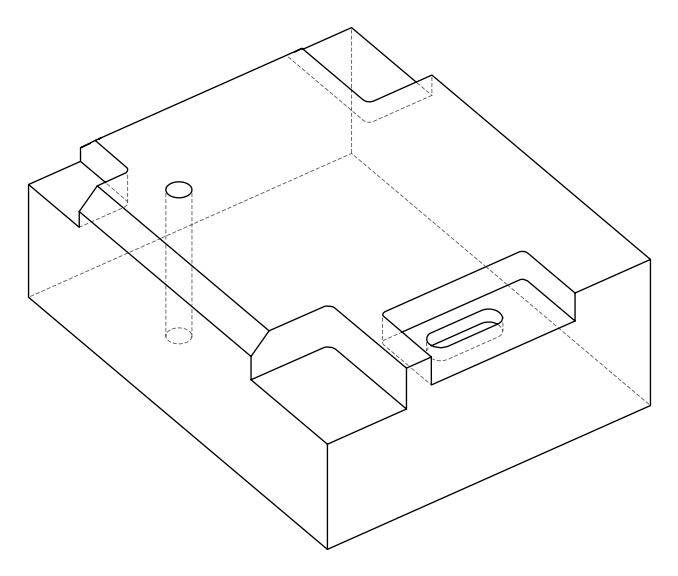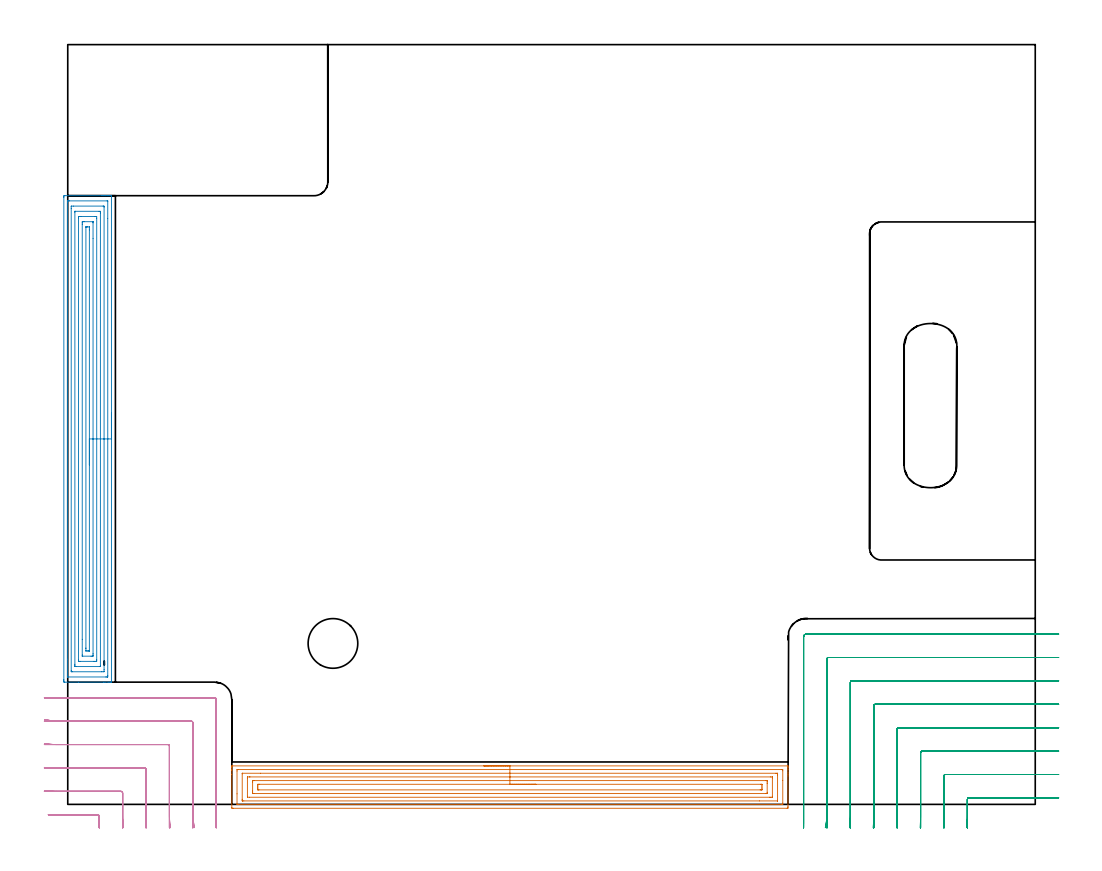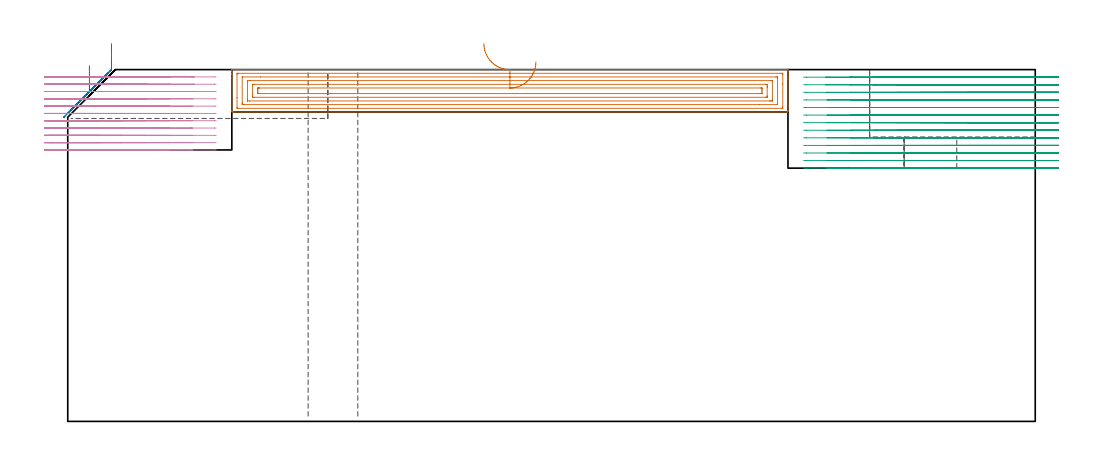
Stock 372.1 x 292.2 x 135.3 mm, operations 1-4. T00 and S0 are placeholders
(PLAN: 11 operations, 8 tool changes, 157.7 min)
(1 AREA_MILL | FG_CHAMFER_SURFACE | UGT0205_001 | 10.58 min | 30390 mm3)
(2 AREA_MILL_1 | FG_CHAMFER_SURFACE_1 | UGT0205_001 | 10.75 min | 33918 mm3)
(3 MILL_CORNER_NOTCH_RECTANGULAR | CORNER_NOTCH_RECTANGULAR | NXT0201_011 | Follow Part, ap 3, ae 75% | 25.44 min | 256322 mm3)
(4 MILL_CORNER_NOTCH_RECTANGULAR_1 | CORNER_NOTCH_RECTANGULAR_1 | NXT0201_011 | Follow Part, ap 3, ae 75% | 10.79 min | 89191 mm3)
(5 MILL_CORNER_NOTCH_RECTANGULAR_2 | CORNER_NOTCH_RECTANGULAR_2 | NXT0201_009 | Follow Part, ap 2, ae 75% | 24.27 min | 107721 mm3)
(6 MILL_RECTANGULAR_POCKET | POCKET_RECTANGULAR_STRAIGHT | NXT0201_011 | Follow Part, ap 3, ae 75% | 4.2 min | 45684 mm3)
(7 MILL_SLOT | SLOT_PARTIAL_RECTANGULAR | NXT0201_009 | Follow Part, ap 2, ae 75% | 70.24 min | 183032 mm3)
(8 SPOT_DRILL | STEP1HOLE | NXT0321_9005460120000 | 0.05 min | 203 mm3)
(9 DRILL_BLIND_HOLE_INTO_CENTER | STEP1HOLE | NXT0301_092 | 0.08 min | 1747 mm3)
(10 GUN_DRILL_THROUGH_HOLE | STEP1HOLE | UGT0307_009 | 0.67 min | 13348 mm3)
(11 DRILL_TO_ENLARGE_THROUGH_HOLE | STEP1HOLE | UGT0301_258 | 0.58 min | 23435 mm3)
(TOOL UGT0205_001 | Chamfer Mill 20 x 3 x 45 deg. | D20 FL50 Z2)
(TOOL NXT0201_011 | ENDMILL 12mm [2P460-1200-NA 1630] | D12 FL38 Z6)
(TOOL NXT0201_009 | ENDMILL 8mm [2P460-0800-NA 1630] | D8 FL26 Z6)
(TOOL NXT0321_9005460120000 | NC Spot Drill, 142deg, 12mm, Carbide, Uncoated | D12 PA142 FL30 Z2)
(TOOL NXT0301_092 | Carbide Drill 12.1mm [860.1-1210-061A1-MM 2214] | D12.1 PA140 FL77 Z2)
(TOOL UGT0307_009 | Gun Drill 12 mm | D12 PA130 FL24 Z1)
(TOOL UGT0301_258 | Twist Drill 19.1 mm | D19.1 PA118 FL140 Z2)
(OP 1 AREA_MILL)
G17 G21 G94 G90
T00 M6
G54
G17 G0 G90 X160.05 Y14.8 S1061 M3
G43 Z145.3 H0
G94 G1 X160.088 Z144.428 F250.
X160.202 Z143.563
X160.391 Z142.712
X160.653 Z141.88
X160.987 Z141.074
X161.39 Z140.3
X161.858 Z139.564
X162.39 Z138.872
X162.979 Z138.229
X163.622 Z137.64
X164.314 Z137.108
X165.05 Z136.64
X165.824 Z136.237
X166.63 Z135.903
X167.462 Z135.641
X168.313 Z135.452
X169.178 Z135.338
X170.05 Z135.3
X276.826
X276.99 Y14.797 Z135.288
X276.993 Y14.75 Z135.241
X277. Y14.349 Z134.849
Y14.022 Z134.522
Y13.33 Z133.825
Y12.093 Z132.59
Y11.548 Z132.043
Y10.93 Z131.425
Y-0.92 Z119.577
X276.998 Y-1.194 Z119.303
X276.99 Y-1.492 Z119.006
X276.692 Y-1.499 Z118.999
X63.72 Y-1.5 Z119.
X63.405 Y-1.497 Z119.002
X63.11 Y-1.492 Z119.006
X63.1 Y-1.192 Z119.305
Y11.548 Z132.043
Y12.983 Z133.48
Y13.33 Z133.825
Y14.022 Z134.522
Y14.349 Z134.849
X63.107 Y14.75 Z135.241
X63.11 Y14.797 Z135.288
X63.274 Y14.8 Z135.3
X170.05
Y13.386 Z133.886
X274.649 Y13.385 Z133.885
X274.761 Y13.384 Z133.884
X274.978 Y13.379 Z133.879
X274.99 Y13.33 Z133.83
X274.998 Y12.925 Z133.425
X275. Y9.24 Z129.74
X274.999 Y0.455 Z120.955
X274.993 Y-0.03 Z120.47
X274.99 Y-0.074 Z120.426
X274.818 Y-0.082 Z120.418
X274.705 Y-0.085 Z120.415
X274.649 Y-0.086 Z120.414
X65.451
X65.338 Y-0.084 Z120.416
X65.121 Y-0.079 Z120.421
X65.11 Y-0.03 Z120.47
X65.102 Y0.375 Z120.875
X65.1 Y4.06 Z124.56
X65.101 Y12.845 Z133.345
X65.107 Y13.33 Z133.83
X65.11 Y13.374 Z133.874
X65.282 Y13.382 Z133.882
X65.395 Y13.385 Z133.885
X65.451 Y13.386 Z133.886
X170.05
Y11.972 Z132.472
X272.381 Y11.971 Z132.471
X272.805 Y11.97 Z132.47
X272.946 Y11.968 Z132.468
X272.988 Y11.965 Z132.465
X272.995 Y11.871 Z132.371
X272.998 Y11.742 Z132.242
X273. Y11.548 Z132.048
Y11.355 Z131.855
X272.999 Y1.559 Z122.059
X272.99 Y1.365 Z121.865
X272.983 Y1.334 Z121.834
X272.964 Y1.332 Z121.832
X272.912 Y1.329 Z121.829
X265.998 Y1.328 Z121.828
X67.719 Y1.329 Z121.829
X67.295 Y1.33 Z121.83
X67.154 Y1.332 Z121.832
X67.111 Y1.335 Z121.835
X67.105 Y1.429 Z121.929
X67.102 Y1.558 Z122.058
X67.1 Y1.752 Z122.252
Y1.946 Z122.446
X67.101 Y11.741 Z132.241
X67.11 Y11.935 Z132.435
X67.117 Y11.966 Z132.466
X67.136 Y11.968 Z132.468
X67.188 Y11.971 Z132.471
X74.156 Y11.972 Z132.472
X170.05
Y10.557 Z131.057
X270.226
X270.934 Y10.554 Z131.054
X270.975 Y10.552 Z131.052
X270.99 Y10.55 Z131.05
X270.992 Y10.529 Z131.029
X270.997 Y10.423 Z130.923
X270.999 Y10.211 Z130.711
Y3.097 Z123.597
X270.996 Y2.879 Z123.379
X270.992 Y2.77 Z123.27
X270.99 Y2.749 Z123.249
X270.969 Y2.747 Z123.247
X270.915 Y2.745 Z123.245
X270.125 Y2.743 Z123.243
X270.024
X69.874
X69.166 Y2.746 Z123.246
X69.125 Y2.748 Z123.248
X69.11 Y2.75 Z123.25
X69.108 Y2.771 Z123.271
X69.103 Y2.877 Z123.377
X69.101 Y3.089 Z123.589
Y10.203 Z130.703
X69.104 Y10.421 Z130.921
X69.108 Y10.53 Z131.03
X69.11 Y10.551 Z131.051
X69.131 Y10.553 Z131.053
X69.185 Y10.555 Z131.055
X69.975 Y10.557 Z131.057
X70.076
X170.05
Y9.143 Z129.643
X268.338 Y9.142 Z129.642
X268.968 Y9.139 Z129.639
X268.981 Y9.137 Z129.637
X268.993 Y9.115 Z129.615
X268.997 Y8.877 Z129.377
X269. Y8.217 Z128.717
Y7.986 Z128.486
Y4.654 Z125.154
X268.999 Y4.423 Z124.923
X268.995 Y4.259 Z124.759
X268.99 Y4.177 Z124.677
X268.987 Y4.164 Z124.664
X268.949 Y4.161 Z124.661
X268.873 Y4.159 Z124.659
X268.605 Y4.157 Z124.657
X268.338
X71.762 Y4.158 Z124.658
X71.132 Y4.161 Z124.661
X71.119 Y4.163 Z124.663
X71.107 Y4.186 Z124.686
X71.103 Y4.423 Z124.923
X71.1 Y5.083 Z125.583
Y5.314 Z125.814
Y8.646 Z129.146
X71.101 Y8.877 Z129.377
X71.105 Y9.041 Z129.541
X71.11 Y9.123 Z129.623
X71.113 Y9.136 Z129.636
X71.151 Y9.139 Z129.639
X71.227 Y9.141 Z129.641
X71.495 Y9.143 Z129.643
X71.762
X170.05
Y7.729 Z128.229
X266.551 Y7.728 Z128.228
X266.81 Y7.727 Z128.227
X266.929 Y7.724 Z128.224
X266.982 Y7.722 Z128.222
X266.99 Y7.695 Z128.195
X266.997 Y7.541 Z128.041
X266.999 Y7.095 Z127.595
X267. Y6.648 Z127.148
X266.999 Y6.205 Z126.705
X266.996 Y5.76 Z126.26
X266.99 Y5.609 Z126.109
X266.98 Y5.578 Z126.078
X266.947 Y5.576 Z126.076
X266.869 Y5.574 Z126.074
X266.551 Y5.572 Z126.072
X266.293 Y5.571 Z126.071
X73.549 Y5.572 Z126.072
X73.29 Y5.573 Z126.073
X73.171 Y5.576 Z126.076
X73.118 Y5.578 Z126.078
X73.11 Y5.605 Z126.105
X73.103 Y5.759 Z126.259
X73.101 Y6.205 Z126.705
X73.1 Y6.652 Z127.152
X73.101 Y7.095 Z127.595
X73.103 Y7.54 Z128.04
X73.11 Y7.691 Z128.191
X73.12 Y7.722 Z128.222
X73.153 Y7.724 Z128.224
X73.231 Y7.726 Z128.226
X73.549 Y7.728 Z128.228
X73.807 Y7.729 Z128.229
X170.05
X170.922 Z128.267
X171.786 Z128.381
X172.638 Z128.57
X173.47 Z128.832
X174.276 Z129.166
X175.05 Z129.569
X175.786 Z130.037
X176.478 Z130.568
X177.121 Z131.158
X177.71 Z131.801
X178.241 Z132.493
X178.71 Z133.229
X179.113 Z134.003
X179.447 Z134.809
X179.709 Z135.641
X179.898 Z136.492
X180.012 Z137.357
X180.05 Z138.229
G0 Z145.3
M5
M2
(OP 2 AREA_MILL_1)
G17 G21 G94 G90
T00 M6
G54
G17 G0 G90 X16.8 Y150.55 S1061 M3
G43 Z145.3 H0
G94 G1 Y150.512 Z144.428 F250.
Y150.398 Z143.563
Y150.209 Z142.712
Y149.947 Z141.88
Y149.613 Z141.074
Y149.21 Z140.3
Y148.742 Z139.564
Y148.21 Z138.872
Y147.621 Z138.229
Y146.978 Z137.64
Y146.286 Z137.108
Y145.55 Z136.64
Y144.776 Z136.237
Y143.97 Z135.903
Y143.138 Z135.641
Y142.287 Z135.452
Y141.422 Z135.338
Y140.55 Z135.3
Y47.174
X16.798 Y47.01 Z135.289
X16.652 Y47.002 Z135.145
X16.501 Y47. Z135.
X16.223 Z134.722
X15.54 Z134.034
X14.322 Z132.818
X13.786 Z132.281
X4.144 Z122.641
X-1.116 Z117.381
X-1.493 Y47.01 Z117.005
X-1.497 Y47.233 Z117.002
X-1.5 Y47.621 Z117.
Y48.012
X-1.499 Y233.479 Z117.001
X-1.497 Y233.867 Z117.002
X-1.492 Y234.09 Z117.005
X-1.116 Y234.1 Z117.381
X13.177 Z131.673
X13.786 Z132.281
X14.322 Z132.818
X14.663 Z133.159
X15.198 Z133.694
X15.54 Z134.034
X16.223 Z134.722
X16.501 Z135.001
X16.652 Y234.098 Z135.145
X16.798 Y234.09 Z135.289
X16.8 Y233.926 Z135.3
Y140.55
X15.386 Z133.886
X15.385 Y49.565 Z133.885
X15.384 Y49.408 Z133.884
X15.379 Y49.042 Z133.879
X15.37 Y49.01 Z133.87
X15.303 Y49.006 Z133.803
X15.197 Y49.002 Z133.697
X15.063 Y49. Z133.563
X14.663 Z133.163
X0.16 Z118.66
X-0.019 Y49.003 Z118.481
X-0.052 Y49.006 Z118.448
X-0.079 Y49.012 Z118.421
X-0.081 Y49.053 Z118.419
X-0.085 Y49.25 Z118.415
X-0.086 Y55.79 Z118.414
X-0.085 Y231.535 Z118.415
X-0.084 Y231.692 Z118.416
X-0.079 Y232.058 Z118.421
X-0.069 Y232.09 Z118.431
X-0.003 Y232.094 Z118.497
X0.104 Y232.098 Z118.604
X0.237 Y232.1 Z118.737
X0.637 Z119.137
X15.14 Z133.64
X15.319 Y232.097 Z133.819
X15.352 Y232.094 Z133.852
X15.379 Y232.088 Z133.879
X15.381 Y232.047 Z133.881
X15.385 Y231.85 Z133.885
X15.386 Y225.305 Z133.886
Y140.55
X13.972 Z132.472
X13.971 Y51.9 Z132.471
X13.967 Y51.195 Z132.467
X13.964 Y51.013 Z132.464
X13.786 Y51.009 Z132.286
X13.101 Y51. Z131.601
X1.704 Y51.001 Z120.204
X1.514 Y51.007 Z120.014
X1.335 Y51.016 Z119.835
X1.331 Y51.195 Z119.831
X1.329 Y51.383 Z119.829
Y229.2
X1.333 Y229.905 Z119.833
X1.336 Y230.087 Z119.836
X1.514 Y230.091 Z120.014
X2.199 Y230.1 Z120.699
X13.596 Y230.099 Z132.096
X13.786 Y230.093 Z132.286
X13.965 Y230.084 Z132.465
X13.969 Y229.905 Z132.469
X13.971 Y229.717 Z132.471
X13.972 Y140.55 Z132.472
X12.557 Z131.057
Y53.342
X12.555 Y53.163 Z131.055
X12.552 Y53.022 Z131.052
X12.55 Y53.009 Z131.05
X12.542 Y53.006 Z131.042
X12.516 Y53.002 Z131.016
X12.463 Y53.001 Z130.963
X3.249 Y53. Z121.749
X2.84 Y53.01 Z121.34
X2.749 Y53.015 Z121.249
X2.746 Y53.078 Z121.246
X2.745 Y53.143 Z121.245
X2.743 Y53.516 Z121.243
Y53.876
Y227.758
X2.745 Y227.937 Z121.245
X2.749 Y228.078 Z121.249
X2.75 Y228.091 Z121.25
X2.758 Y228.094 Z121.258
X2.784 Y228.098 Z121.284
X2.837 Y228.099 Z121.337
X12.051 Y228.1 Z130.551
X12.46 Y228.09 Z130.96
X12.551 Y228.085 Z131.051
X12.554 Y228.022 Z131.054
X12.555 Y227.957 Z131.055
X12.557 Y227.584 Z131.057
Y227.224
Y140.55
X11.143 Z129.643
Y55.676
X11.139 Y55.223 Z129.639
X11.136 Y55.013 Z129.636
X10.925 Y55.005 Z129.425
X10.28 Y55.001 Z128.78
X10.053 Y55. Z128.553
X4.792 Y55.001 Z123.292
X4.282 Y55.01 Z122.782
X4.164 Y55.016 Z122.664
X4.157 Y55.663 Z122.657
Y225.424
X4.161 Y225.877 Z122.661
X4.164 Y226.087 Z122.664
X4.375 Y226.095 Z122.875
X5.02 Y226.099 Z123.52
X5.247 Y226.1 Z123.747
X10.508 Y226.099 Z129.008
X11.018 Y226.09 Z129.518
X11.136 Y226.084 Z129.636
X11.143 Y225.437 Z129.643
Y140.55
X9.729 Z128.229
Y58.012
X9.727 Y57.45 Z128.227
X9.725 Y57.122 Z128.225
X9.722 Y57.017 Z128.222
X9.624 Y57.01 Z128.124
X9.403 Y57.005 Z127.903
X8.967 Y57.001 Z127.467
X5.75 Z124.25
X5.632 Y57.003 Z124.132
X5.596 Y57.006 Z124.096
X5.581 Y57.009 Z124.081
X5.578 Y57.025 Z124.078
X5.575 Y57.118 Z124.075
X5.572 Y57.45 Z124.072
X5.571 Y63.481 Z124.071
Y223.088
X5.573 Y223.65 Z124.073
X5.575 Y223.978 Z124.075
X5.578 Y224.083 Z124.078
X5.676 Y224.09 Z124.176
X5.897 Y224.095 Z124.397
X6.333 Y224.099 Z124.833
X9.55 Z128.05
X9.668 Y224.097 Z128.168
X9.705 Y224.094 Z128.205
X9.72 Y224.091 Z128.22
X9.722 Y224.075 Z128.222
X9.725 Y223.982 Z128.225
X9.728 Y223.65 Z128.228
X9.729 Y217.619 Z128.229
Y140.55
X8.315 Z126.815
X8.314 Y59.237 Z126.814
X8.312 Y59.068 Z126.812
X8.31 Y59.027 Z126.81
X8.309 Y59.014 Z126.809
X8.269 Y59.01 Z126.769
X8.115 Y59.004 Z126.615
X7.882 Y59. Z126.382
X7.65 Z126.15
X7.003 Y59.003 Z125.503
X6.996 Y59.009 Z125.496
X6.992 Y59.014 Z125.492
X6.989 Y59.237 Z125.489
X6.986 Y59.914 Z125.486
X6.985 Y60.131 Z125.485
X6.986 Y221.863 Z125.486
X6.988 Y222.032 Z125.488
X6.99 Y222.073 Z125.49
X6.991 Y222.086 Z125.491
X7.031 Y222.09 Z125.531
X7.185 Y222.096 Z125.685
X7.418 Y222.1 Z125.918
X7.65 Z126.15
X8.297 Y222.097 Z126.797
X8.304 Y222.091 Z126.804
X8.308 Y222.086 Z126.808
X8.311 Y221.863 Z126.811
X8.314 Y221.186 Z126.814
X8.315 Y220.97 Z126.815
Y140.55
Y139.678 Z126.853
Y138.814 Z126.967
Y137.962 Z127.155
Y137.13 Z127.418
Y136.324 Z127.752
Y135.55 Z128.154
Y134.814 Z128.623
Y134.122 Z129.154
Y133.479 Z129.744
Y132.89 Z130.387
Y132.359 Z131.079
Y131.89 Z131.815
Y131.487 Z132.589
Y131.153 Z133.395
Y130.891 Z134.227
Y130.702 Z135.078
Y130.588 Z135.943
Y130.55 Z136.815
G0 Z145.3
M5
M2
(OP 3 MILL_CORNER_NOTCH_RECTANGULAR)
G17 G21 G94 G90
T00 M6
G54
G17 G0 G90 X381.1 Y2.5 S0 M3
G43 Z145.3 H1
Z132.385
G94 G1 X378.1 F250.
X346.595 F500.
G3 X346. Y1.905 R0.6
G1 Y-4.472
G2 X345.981 Y-6. R63.
G1 X345.909 Y-8.999 F250.
G0 Z145.3
X381.1 Y11.5
Z132.385
G1 X378.1
X337.595 F500.
G3 X337. Y10.905 R0.6
G1 Y-4.472
G2 X336.978 Y-6. R54.
G1 X336.894 Y-8.999 F250.
G0 Z145.3
X381.1 Y20.5
Z132.385
G1 X378.1
X328.596 F500.
G3 X328. Y19.904 R0.6
G1 Y-4.472
G2 X327.974 Y-6. R45.
G1 X327.872 Y-8.998 F250.
G0 Z145.3
X381.1 Y29.5
Z132.385
G1 X378.1
X319.596 F500.
G3 X319. Y28.904 R0.6
G1 Y-4.472
G2 X318.968 Y-6. R36.
G1 X318.84 Y-8.997 F250.
G0 Z145.3
X381.1 Y38.5
Z132.385
G1 X378.1
X310.596 F500.
G3 X310. Y37.904 R0.6
G1 Y-4.472
G2 X309.957 Y-6. R27.
G1 X309.787 Y-8.995 F250.
G0 Z145.3
X381.1 Y47.5
Z132.385
G1 X378.1
X301.596 F500.
G3 X301. Y46.904 R0.6
G1 Y-4.472
G2 X300.935 Y-6. R18.
G1 X300.68 Y-8.989 F250.
G0 Z145.3
X381.1 Y56.5
Z132.385
G1 X378.1
X292.597 F500.
G3 X292. Y55.903 R0.6
G1 Y-4.472
G2 X291.869 Y-6. R9.
G1 X291.36 Y-8.956 F250.
G0 Z145.3
X381.1 Y65.5
Z132.385
G1 X378.1
X284.1 F500.
G3 X283. Y64.4 R1.1
G1 Y-4.472
Y-7.472 F250.
G0 Z145.3
X381.1 Y2.5
Z129.469
G1 X378.1
X346.595 F500.
G3 X346. Y1.905 R0.6
G1 Y-4.472
G2 X345.981 Y-6. R63.
G1 X345.909 Y-8.999 F250.
G0 Z145.3
X381.1 Y11.5
Z129.469
G1 X378.1
X337.595 F500.
G3 X337. Y10.905 R0.6
G1 Y-4.472
G2 X336.978 Y-6. R54.
G1 X336.894 Y-8.999 F250.
G0 Z145.3
X381.1 Y20.5
Z129.469
G1 X378.1
X328.596 F500.
G3 X328. Y19.904 R0.6
G1 Y-4.472
G2 X327.974 Y-6. R45.
G1 X327.872 Y-8.998 F250.
G0 Z145.3
X381.1 Y29.5
Z129.469
G1 X378.1
X319.596 F500.
G3 X319. Y28.904 R0.6
G1 Y-4.472
G2 X318.968 Y-6. R36.
G1 X318.84 Y-8.997 F250.
G0 Z145.3
X381.1 Y38.5
Z129.469
G1 X378.1
X310.596 F500.
G3 X310. Y37.904 R0.6
G1 Y-4.472
G2 X309.957 Y-6. R27.
G1 X309.787 Y-8.995 F250.
G0 Z145.3
X381.1 Y47.5
Z129.469
G1 X378.1
X301.596 F500.
G3 X301. Y46.904 R0.6
G1 Y-4.472
G2 X300.935 Y-6. R18.
G1 X300.68 Y-8.989 F250.
G0 Z145.3
X381.1 Y56.5
Z129.469
G1 X378.1
X292.596 F500.
G3 X292. Y55.904 R0.6
G1 Y-4.472
G2 X291.869 Y-6. R9.
G1 X291.36 Y-8.956 F250.
G0 Z145.3
X381.1 Y65.5
Z129.469
G1 X378.1
X284.1 F500.
G3 X283. Y64.4 R1.1
G1 Y-4.472
Y-7.472 F250.
G0 Z145.3
X381.1 Y2.5
Z126.554
G1 X378.1
X346.595 F500.
G3 X346. Y1.905 R0.6
G1 Y-5.245
G2 X345.995 Y-6. R63.
G1 X345.96 Y-9. F250.
G0 Z145.3
X381.1 Y11.5
Z126.554
G1 X378.1
X337.595 F500.
G3 X337. Y10.905 R0.6
G1 Y-5.245
G2 X336.995 Y-6. R54.
G1 X336.953 Y-9. F250.
G0 Z145.3
X381.1 Y20.5
Z126.554
G1 X378.1
X328.596 F500.
G3 X328. Y19.904 R0.6
G1 Y-5.245
G2 X327.994 Y-6. R45.
G1 X327.943 Y-9. F250.
G0 Z145.3
X381.1 Y29.5
Z126.554
G1 X378.1
X319.596 F500.
G3 X319. Y28.904 R0.6
G1 Y-5.245
G2 X318.992 Y-6. R36.
G1 X318.929 Y-8.999 F250.
G0 Z145.3
X381.1 Y38.5
Z126.554
G1 X378.1
X310.596 F500.
G3 X310. Y37.904 R0.6
G1 Y-5.245
G2 X309.989 Y-6. R27.
G1 X309.906 Y-8.999 F250.
G0 Z145.3
X381.1 Y47.5
Z126.554
G1 X378.1
X301.596 F500.
G3 X301. Y46.904 R0.6
G1 Y-5.245
G2 X300.984 Y-6. R18.
G1 X300.858 Y-8.997 F250.
G0 Z145.3
X381.1 Y56.5
Z126.554
G1 X378.1
X292.597 F500.
G3 X292. Y55.903 R0.6
G1 Y-5.245
G2 X291.968 Y-6. R9.
G1 X291.717 Y-8.989 F250.
G0 Z145.3
X381.1 Y65.5
Z126.554
G1 X378.1
X284.1 F500.
G3 X283. Y64.4 R1.1
G1 Y-5.245
Y-8.245 F250.
G0 Z145.3
X381.1 Y2.5
Z123.638
G1 X378.1
X346.595 F500.
G3 X346. Y1.905 R0.6
G1 Y-6.
Y-9. F250.
G0 Z145.3
X381.1 Y11.5
Z123.638
G1 X378.1
X337.595 F500.
G3 X337. Y10.905 R0.6
G1 Y-6.
Y-9. F250.
G0 Z145.3
X381.1 Y20.5
Z123.638
G1 X378.1
X328.596 F500.
G3 X328. Y19.904 R0.6
G1 Y-6.
Y-9. F250.
G0 Z145.3
X381.1 Y29.5
Z123.638
G1 X378.1
X319.596 F500.
G3 X319. Y28.904 R0.6
G1 Y-6.
Y-9. F250.
G0 Z145.3
X381.1 Y38.5
Z123.638
G1 X378.1
X310.596 F500.
G3 X310. Y37.904 R0.6
G1 Y-6.
Y-9. F250.
G0 Z145.3
X381.1 Y47.5
Z123.638
G1 X378.1
X301.596 F500.
G3 X301. Y46.904 R0.6
G1 Y-6.
Y-9. F250.
G0 Z145.3
X381.1 Y56.5
Z123.638
G1 X378.1
X292.596 F500.
G3 X292. Y55.904 R0.6
G1 Y-6.
Y-9. F250.
G0 Z145.3
X381.1 Y65.5
Z123.638
G1 X378.1
X284.1 F500.
G3 X283. Y64.4 R1.1
G1 Y-6.
Y-9. F250.
G0 Z145.3
X381.1 Y2.5
Z120.723
G1 X378.1
X346.595 F500.
G3 X346. Y1.905 R0.6
G1 Y-6.
Y-9. F250.
G0 Z145.3
X381.1 Y11.5
Z120.723
G1 X378.1
X337.595 F500.
G3 X337. Y10.905 R0.6
G1 Y-6.
Y-9. F250.
G0 Z145.3
X381.1 Y20.5
Z120.723
G1 X378.1
X328.596 F500.
G3 X328. Y19.904 R0.6
G1 Y-6.
Y-9. F250.
G0 Z145.3
X381.1 Y29.5
Z120.723
G1 X378.1
X319.596 F500.
G3 X319. Y28.904 R0.6
G1 Y-6.
Y-9. F250.
G0 Z145.3
X381.1 Y38.5
Z120.723
G1 X378.1
X310.596 F500.
G3 X310. Y37.904 R0.6
G1 Y-6.
Y-9. F250.
G0 Z145.3
X381.1 Y47.5
Z120.723
G1 X378.1
X301.596 F500.
G3 X301. Y46.904 R0.6
G1 Y-6.
Y-9. F250.
G0 Z145.3
X381.1 Y56.5
Z120.723
G1 X378.1
X292.596 F500.
G3 X292. Y55.904 R0.6
G1 Y-6.
Y-9. F250.
G0 Z145.3
X381.1 Y65.5
Z120.723
G1 X378.1
X284.1 F500.
G3 X283. Y64.4 R1.1
G1 Y-6.
Y-9. F250.
G0 Z145.3
X381.1 Y2.5
Z117.808
G1 X378.1
X346.595 F500.
G3 X346. Y1.905 R0.6
G1 Y-6.
Y-9. F250.
G0 Z145.3
X381.1 Y11.5
Z117.808
G1 X378.1
X337.595 F500.
G3 X337. Y10.905 R0.6
G1 Y-6.
Y-9. F250.
G0 Z145.3
X381.1 Y20.5
Z117.808
G1 X378.1
X328.596 F500.
G3 X328. Y19.904 R0.6
G1 Y-6.
Y-9. F250.
G0 Z145.3
X381.1 Y29.5
Z117.808
G1 X378.1
X319.596 F500.
G3 X319. Y28.904 R0.6
G1 Y-6.
Y-9. F250.
G0 Z145.3
X381.1 Y38.5
Z117.808
G1 X378.1
X310.596 F500.
G3 X310. Y37.904 R0.6
G1 Y-6.
Y-9. F250.
G0 Z145.3
X381.1 Y47.5
Z117.808
G1 X378.1
X301.596 F500.
G3 X301. Y46.904 R0.6
G1 Y-6.
Y-9. F250.
G0 Z145.3
X381.1 Y56.5
Z117.808
G1 X378.1
X292.596 F500.
G3 X292. Y55.904 R0.6
G1 Y-6.
Y-9. F250.
G0 Z145.3
X381.1 Y65.5
Z117.808
G1 X378.1
X284.1 F500.
G3 X283. Y64.4 R1.1
G1 Y-6.
Y-9. F250.
G0 Z145.3
X381.1 Y2.5
Z114.892
G1 X378.1
X346.595 F500.
G3 X346. Y1.905 R0.6
G1 Y-6.
Y-9. F250.
G0 Z145.3
X381.1 Y11.5
Z114.892
G1 X378.1
X337.595 F500.
G3 X337. Y10.905 R0.6
G1 Y-6.
Y-9. F250.
G0 Z145.3
X381.1 Y20.5
Z114.892
G1 X378.1
X328.596 F500.
G3 X328. Y19.904 R0.6
G1 Y-6.
Y-9. F250.
G0 Z145.3
X381.1 Y29.5
Z114.892
G1 X378.1
X319.596 F500.
G3 X319. Y28.904 R0.6
G1 Y-6.
Y-9. F250.
G0 Z145.3
X381.1 Y38.5
Z114.892
G1 X378.1
X310.596 F500.
G3 X310. Y37.904 R0.6
G1 Y-6.
Y-9. F250.
G0 Z145.3
X381.1 Y47.5
Z114.892
G1 X378.1
X301.596 F500.
G3 X301. Y46.904 R0.6
G1 Y-6.
Y-9. F250.
G0 Z145.3
X381.1 Y56.5
Z114.892
G1 X378.1
X292.597 F500.
G3 X292. Y55.903 R0.6
G1 Y-6.
Y-9. F250.
G0 Z145.3
X381.1 Y65.5
Z114.892
G1 X378.1
X284.1 F500.
G3 X283. Y64.4 R1.1
G1 Y-6.
Y-9. F250.
G0 Z145.3
X381.1 Y2.5
Z111.977
G1 X378.1
X346.595 F500.
G3 X346. Y1.905 R0.6
G1 Y-6.
Y-9. F250.
G0 Z145.3
X381.1 Y11.5
Z111.977
G1 X378.1
X337.595 F500.
G3 X337. Y10.905 R0.6
G1 Y-6.
Y-9. F250.
G0 Z145.3
X381.1 Y20.5
Z111.977
G1 X378.1
X328.596 F500.
G3 X328. Y19.904 R0.6
G1 Y-6.
Y-9. F250.
G0 Z145.3
X381.1 Y29.5
Z111.977
G1 X378.1
X319.596 F500.
G3 X319. Y28.904 R0.6
G1 Y-6.
Y-9. F250.
G0 Z145.3
X381.1 Y38.5
Z111.977
G1 X378.1
X310.596 F500.
G3 X310. Y37.904 R0.6
G1 Y-6.
Y-9. F250.
G0 Z145.3
X381.1 Y47.5
Z111.977
G1 X378.1
X301.596 F500.
G3 X301. Y46.904 R0.6
G1 Y-6.
Y-9. F250.
G0 Z145.3
X381.1 Y56.5
Z111.977
G1 X378.1
X292.597 F500.
G3 X292. Y55.903 R0.6
G1 Y-6.
Y-9. F250.
G0 Z145.3
X381.1 Y65.5
Z111.977
G1 X378.1
X284.1 F500.
G3 X283. Y64.4 R1.1
G1 Y-6.
Y-9. F250.
G0 Z145.3
X381.1 Y2.5
Z109.062
G1 X378.1
X346.595 F500.
G3 X346. Y1.905 R0.6
G1 Y-6.
Y-9. F250.
G0 Z145.3
X381.1 Y11.5
Z109.062
G1 X378.1
X337.595 F500.
G3 X337. Y10.905 R0.6
G1 Y-6.
Y-9. F250.
G0 Z145.3
X381.1 Y20.5
Z109.062
G1 X378.1
X328.596 F500.
G3 X328. Y19.904 R0.6
G1 Y-6.
Y-9. F250.
G0 Z145.3
X381.1 Y29.5
Z109.062
G1 X378.1
X319.596 F500.
G3 X319. Y28.904 R0.6
G1 Y-6.
Y-9. F250.
G0 Z145.3
X381.1 Y38.5
Z109.062
G1 X378.1
X310.596 F500.
G3 X310. Y37.904 R0.6
G1 Y-6.
Y-9. F250.
G0 Z145.3
X381.1 Y47.5
Z109.062
G1 X378.1
X301.596 F500.
G3 X301. Y46.904 R0.6
G1 Y-6.
Y-9. F250.
G0 Z145.3
X381.1 Y56.5
Z109.062
G1 X378.1
X292.597 F500.
G3 X292. Y55.903 R0.6
G1 Y-6.
Y-9. F250.
G0 Z145.3
X381.1 Y65.5
Z109.062
G1 X378.1
X284.1 F500.
G3 X283. Y64.4 R1.1
G1 Y-6.
Y-9. F250.
G0 Z145.3
X381.1 Y2.5
Z106.146
G1 X378.1
X346.595 F500.
G3 X346. Y1.905 R0.6
G1 Y-6.
Y-9. F250.
G0 Z145.3
X381.1 Y11.5
Z106.146
G1 X378.1
X337.595 F500.
G3 X337. Y10.905 R0.6
G1 Y-6.
Y-9. F250.
G0 Z145.3
X381.1 Y20.5
Z106.146
G1 X378.1
X328.596 F500.
G3 X328. Y19.904 R0.6
G1 Y-6.
Y-9. F250.
G0 Z145.3
X381.1 Y29.5
Z106.146
G1 X378.1
X319.596 F500.
G3 X319. Y28.904 R0.6
G1 Y-6.
Y-9. F250.
G0 Z145.3
X381.1 Y38.5
Z106.146
G1 X378.1
X310.596 F500.
G3 X310. Y37.904 R0.6
G1 Y-6.
Y-9. F250.
G0 Z145.3
X381.1 Y47.5
Z106.146
G1 X378.1
X301.596 F500.
G3 X301. Y46.904 R0.6
G1 Y-6.
Y-9. F250.
G0 Z145.3
X381.1 Y56.5
Z106.146
G1 X378.1
X292.597 F500.
G3 X292. Y55.903 R0.6
G1 Y-6.
Y-9. F250.
G0 Z145.3
X381.1 Y65.5
Z106.146
G1 X378.1
X284.1 F500.
G3 X283. Y64.4 R1.1
G1 Y-6.
Y-9. F250.
G0 Z145.3
X381.1 Y2.5
Z103.231
G1 X378.1
X346.595 F500.
G3 X346. Y1.905 R0.6
G1 Y-6.
Y-9. F250.
G0 Z145.3
X381.1 Y11.5
Z103.231
G1 X378.1
X337.595 F500.
G3 X337. Y10.905 R0.6
G1 Y-6.
Y-9. F250.
G0 Z145.3
X381.1 Y20.5
Z103.231
G1 X378.1
X328.596 F500.
G3 X328. Y19.904 R0.6
G1 Y-6.
Y-9. F250.
G0 Z145.3
X381.1 Y29.5
Z103.231
G1 X378.1
X319.596 F500.
G3 X319. Y28.904 R0.6
G1 Y-6.
Y-9. F250.
G0 Z145.3
X381.1 Y38.5
Z103.231
G1 X378.1
X310.596 F500.
G3 X310. Y37.904 R0.6
G1 Y-6.
Y-9. F250.
G0 Z145.3
X381.1 Y47.5
Z103.231
G1 X378.1
X301.596 F500.
G3 X301. Y46.904 R0.6
G1 Y-6.
Y-9. F250.
G0 Z145.3
X381.1 Y56.5
Z103.231
G1 X378.1
X292.597 F500.
G3 X292. Y55.903 R0.6
G1 Y-6.
Y-9. F250.
G0 Z145.3
X381.1 Y65.5
Z103.231
G1 X378.1
X284.1 F500.
G3 X283. Y64.4 R1.1
G1 Y-6.
Y-9. F250.
G0 Z145.3
X381.1 Y2.5
Z100.315
G1 X378.1
X346.595 F500.
G3 X346. Y1.905 R0.6
G1 Y-6.
Y-9. F250.
G0 Z145.3
X381.1 Y11.5
Z100.315
G1 X378.1
X337.595 F500.
G3 X337. Y10.905 R0.6
G1 Y-6.
Y-9. F250.
G0 Z145.3
X381.1 Y20.5
Z100.315
G1 X378.1
X328.596 F500.
G3 X328. Y19.904 R0.6
G1 Y-6.
Y-9. F250.
G0 Z145.3
X381.1 Y29.5
Z100.315
G1 X378.1
X319.596 F500.
G3 X319. Y28.904 R0.6
G1 Y-6.
Y-9. F250.
G0 Z145.3
X381.1 Y38.5
Z100.315
G1 X378.1
X310.596 F500.
G3 X310. Y37.904 R0.6
G1 Y-6.
Y-9. F250.
G0 Z145.3
X381.1 Y47.5
Z100.315
G1 X378.1
X301.596 F500.
G3 X301. Y46.904 R0.6
G1 Y-6.
Y-9. F250.
G0 Z145.3
X381.1 Y56.5
Z100.315
G1 X378.1
X292.597 F500.
G3 X292. Y55.903 R0.6
G1 Y-6.
Y-9. F250.
G0 Z145.3
X381.1 Y65.5
Z100.315
G1 X378.1
X284.1 F500.
G3 X283. Y64.4 R1.1
G1 Y-6.
Y-9. F250.
G0 Z145.3
X381.1 Y2.5
Z97.4
G1 X378.1
X346.595 F500.
G3 X346. Y1.905 R0.6
G1 Y-6.
Y-9. F250.
G0 Z145.3
X381.1 Y11.5
Z97.4
G1 X378.1
X337.595 F500.
G3 X337. Y10.905 R0.6
G1 Y-6.
Y-9. F250.
G0 Z145.3
X381.1 Y20.5
Z97.4
G1 X378.1
X328.596 F500.
G3 X328. Y19.904 R0.6
G1 Y-6.
Y-9. F250.
G0 Z145.3
X381.1 Y29.5
Z97.4
G1 X378.1
X319.596 F500.
G3 X319. Y28.904 R0.6
G1 Y-6.
Y-9. F250.
G0 Z145.3
X381.1 Y38.5
Z97.4
G1 X378.1
X310.596 F500.
G3 X310. Y37.904 R0.6
G1 Y-6.
Y-9. F250.
G0 Z145.3
X381.1 Y47.5
Z97.4
G1 X378.1
X301.596 F500.
G3 X301. Y46.904 R0.6
G1 Y-6.
Y-9. F250.
G0 Z145.3
X381.1 Y56.5
Z97.4
G1 X378.1
X292.597 F500.
G3 X292. Y55.903 R0.6
G1 Y-6.
Y-9. F250.
G0 Z145.3
X381.1 Y65.5
Z97.4
G1 X378.1
X284.1 F500.
G3 X283. Y64.4 R1.1
G1 Y-6.
Y-9. F250.
G0 Z145.3
M5
M2
(OP 4 MILL_CORNER_NOTCH_RECTANGULAR_1)
G17 G21 G94 G90
T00 M6
G54
G17 G0 G90 X12.228 Y-8.998 S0 M3
G43 Z145.3 H1
Z132.491
G94 G1 X12.126 Y-6. F250.
G2 X12.1 Y-4.594 R45. F500.
G3 X11.504 Y-4. R0.6
G1 X-4.472
X-7.472 F250.
G0 Z145.3
X21.26 Y-8.997
Z132.491
G1 X21.132 Y-6.
G2 X21.1 Y-4.472 R36. F500.
G1 Y4.404
G3 X20.504 Y5. R0.6
G1 X-4.472
G2 X-6. Y5.032 R36.
G1 X-8.997 Y5.16 F250.
G0 Z145.3
X30.313 Y-8.995
Z132.491
G1 X30.143 Y-6.
G2 X30.1 Y-4.472 R27. F500.
G1 Y13.404
G3 X29.504 Y14. R0.6
G1 X-4.472
G2 X-6. Y14.043 R27.
G1 X-8.995 Y14.213 F250.
G0 Z145.3
X39.42 Y-8.989
Z132.491
G1 X39.165 Y-6.
G2 X39.1 Y-4.472 R18. F500.
G1 Y22.404
G3 X38.504 Y23. R0.6
G1 X-4.472
G2 X-6. Y23.065 R18.
G1 X-8.989 Y23.32 F250.
G0 Z145.3
X48.74 Y-8.956
Z132.491
G1 X48.231 Y-6.
G2 X48.1 Y-4.472 R9. F500.
G1 Y31.403
G3 X47.503 Y32. R0.6
G1 X-4.472
G2 X-6. Y32.131 R9.
G1 X-8.956 Y32.64 F250.
G0 Z145.3
X57.1 Y-7.472
Z132.491
G1 Y-4.472
Y40.403 F500.
G3 X56.503 Y41. R0.6
G1 X-4.472
X-7.472 F250.
G0 Z145.3
X12.228 Y-8.998
Z129.682
G1 X12.126 Y-6.
G2 X12.1 Y-4.594 R45. F500.
G3 X11.504 Y-4. R0.6
G1 X-4.472
X-7.472 F250.
G0 Z145.3
X21.26 Y-8.997
Z129.682
G1 X21.132 Y-6.
G2 X21.1 Y-4.472 R36. F500.
G1 Y4.404
G3 X20.504 Y5. R0.6
G1 X-4.472
G2 X-6. Y5.032 R36.
G1 X-8.997 Y5.16 F250.
G0 Z145.3
X30.313 Y-8.995
Z129.682
G1 X30.143 Y-6.
G2 X30.1 Y-4.472 R27. F500.
G1 Y13.404
G3 X29.504 Y14. R0.6
G1 X-4.472
G2 X-6. Y14.043 R27.
G1 X-8.995 Y14.213 F250.
G0 Z145.3
X39.42 Y-8.989
Z129.682
G1 X39.165 Y-6.
G2 X39.1 Y-4.472 R18. F500.
G1 Y22.404
G3 X38.504 Y23. R0.6
G1 X-4.472
G2 X-6. Y23.065 R18.
G1 X-8.989 Y23.32 F250.
G0 Z145.3
X48.74 Y-8.956
Z129.682
G1 X48.231 Y-6.
G2 X48.1 Y-4.472 R9. F500.
G1 Y31.403
G3 X47.503 Y32. R0.6
G1 X-4.472
G2 X-6. Y32.131 R9.
G1 X-8.956 Y32.64 F250.
G0 Z145.3
X57.1 Y-7.472
Z129.682
G1 Y-4.472
Y40.403 F500.
G3 X56.503 Y41. R0.6
G1 X-4.472
X-7.472 F250.
G0 Z145.3
X12.174 Y-8.999
Z126.873
G1 X12.11 Y-6.
G2 X12.1 Y-5.044 R45. F500.
G1 Y-4.596
G3 X11.504 Y-4. R0.6
G1 X-4.472
X-7.472 F250.
G0 Z145.3
X21.192 Y-8.999
Z126.873
G1 X21.113 Y-6.
G2 X21.1 Y-5.044 R36. F500.
G1 Y4.404
G3 X20.504 Y5. R0.6
G1 X-4.472
G2 X-6. Y5.032 R36.
G1 X-8.997 Y5.16 F250.
G0 Z145.3
X30.223 Y-8.998
Z126.873
G1 X30.117 Y-6.
G2 X30.1 Y-5.044 R27. F500.
G1 Y13.404
G3 X29.504 Y14. R0.6
G1 X-4.472
G2 X-6. Y14.043 R27.
G1 X-8.995 Y14.213 F250.
G0 Z145.3
X39.285 Y-8.996
Z126.873
G1 X39.125 Y-6.
G2 X39.1 Y-5.044 R18. F500.
G1 Y22.404
G3 X38.504 Y23. R0.6
G1 X-4.472
G2 X-6. Y23.065 R18.
G1 X-8.989 Y23.32 F250.
G0 Z145.3
X48.47 Y-8.983
Z126.873
G1 X48.151 Y-6.
G2 X48.1 Y-5.044 R9. F500.
G1 Y31.403
G3 X47.503 Y32. R0.6
G1 X-4.472
G2 X-6. Y32.131 R9.
G1 X-8.956 Y32.64 F250.
G0 Z145.3
X57.1 Y-8.044
Z126.873
G1 Y-5.044
Y40.403 F500.
G3 X56.503 Y41. R0.6
G1 X-4.472
X-7.472 F250.
G0 Z145.3
X12.101 Y-9.
Z124.064
G1 X12.1 Y-6.
Y-4.596 F500.
G3 X11.504 Y-4. R0.6
G1 X-4.472
X-7.472 F250.
G0 Z145.3
X21.101 Y-9.
Z124.064
G1 X21.1 Y-6.
Y-4.596 F500.
Y4.404
G3 X20.504 Y5. R0.6
G1 X-5.481
G2 X-6. Y5.004 R36.
G1 X-9. Y5.047 F250.
G0 Z145.3
X30.102 Y-9.
Z124.064
G1 X30.1 Y-6.
Y4.404 F500.
Y13.404
G3 X29.504 Y14. R0.6
G1 X-5.481
G2 X-6. Y14.005 R27.
G1 X-8.999 Y14.063 F250.
G0 Z145.3
X39.102 Y-9.
Z124.064
G1 X39.1 Y-6.
Y13.404 F500.
Y22.404
G3 X38.504 Y23. R0.6
G1 X-5.481
G2 X-6. Y23.007 R18.
G1 X-8.999 Y23.094 F250.
G0 Z145.3
X48.105 Y-9.
Z124.064
G1 X48.1 Y-6.
Y22.404 F500.
Y31.404
G3 X47.504 Y32. R0.6
G1 X-5.481
G2 X-6. Y32.015 R9.
G1 X-8.995 Y32.188 F250.
G0 Z145.3
X57.1 Y-8.986
Z124.064
G1 Y-5.986
Y40.403 F500.
G3 X56.503 Y41. R0.6
G1 X-5.481
X-8.481 F250.
G0 Z145.3
X12.1 Y-9.
Z121.254
G1 Y-6.
Y-4.596 F500.
G3 X11.504 Y-4. R0.6
G1 X-4.472
X-7.472 F250.
G0 Z145.3
X21.1 Y-9.
Z121.254
G1 Y-6.
Y4.404 F500.
G3 X20.504 Y5. R0.6
G1 X-6.
X-9. F250.
G0 Z145.3
X30.1 Y-9.
Z121.254
G1 Y-6.
Y13.404 F500.
G3 X29.504 Y14. R0.6
G1 X-6.
X-9. F250.
G0 Z145.3
X39.1 Y-9.
Z121.254
G1 Y-6.
Y22.404 F500.
G3 X38.504 Y23. R0.6
G1 X-6.
X-9. F250.
G0 Z145.3
X48.1 Y-9.
Z121.254
G1 Y-6.
Y31.403 F500.
G3 X47.504 Y32. R0.6
G1 X-6.
X-9. F250.
G0 Z145.3
X57.1 Y-9.
Z121.254
G1 Y-6.
Y40.403 F500.
G3 X56.503 Y41. R0.6
G1 X-6.
X-9. F250.
G0 Z145.3
X12.1 Y-9.
Z118.445
G1 Y-6.
Y-4.596 F500.
G3 X11.504 Y-4. R0.6
G1 X-4.472
X-7.472 F250.
G0 Z145.3
X21.1 Y-9.
Z118.445
G1 Y-6.
Y4.404 F500.
G3 X20.504 Y5. R0.6
G1 X-6.
X-9. F250.
G0 Z145.3
X30.1 Y-9.
Z118.445
G1 Y-6.
Y13.404 F500.
G3 X29.504 Y14. R0.6
G1 X-6.
X-9. F250.
G0 Z145.3
X39.1 Y-9.
Z118.445
G1 Y-6.
Y22.404 F500.
G3 X38.504 Y23. R0.6
G1 X-6.
X-9. F250.
G0 Z145.3
X48.1 Y-9.
Z118.445
G1 Y-6.
Y31.403 F500.
G3 X47.504 Y32. R0.6
G1 X-6.
X-9. F250.
G0 Z145.3
X57.1 Y-9.
Z118.445
G1 Y-6.
Y40.403 F500.
G3 X56.503 Y41. R0.6
G1 X-6.
X-9. F250.
G0 Z145.3
X12.1 Y-9.
Z115.636
G1 Y-6.
Y-4.596 F500.
G3 X11.504 Y-4. R0.6
G1 X-4.472
X-7.472 F250.
G0 Z145.3
X21.1 Y-9.
Z115.636
G1 Y-6.
Y4.404 F500.
G3 X20.504 Y5. R0.6
G1 X-6.
X-9. F250.
G0 Z145.3
X30.1 Y-9.
Z115.636
G1 Y-6.
Y13.404 F500.
G3 X29.504 Y14. R0.6
G1 X-6.
X-9. F250.
G0 Z145.3
X39.1 Y-9.
Z115.636
G1 Y-6.
Y22.404 F500.
G3 X38.504 Y23. R0.6
G1 X-6.
X-9. F250.
G0 Z145.3
X48.1 Y-9.
Z115.636
G1 Y-6.
Y31.404 F500.
G3 X47.504 Y32. R0.6
G1 X-6.
X-9. F250.
G0 Z145.3
X57.1 Y-9.
Z115.636
G1 Y-6.
Y40.403 F500.
G3 X56.503 Y41. R0.6
G1 X-6.
X-9. F250.
G0 Z145.3
X12.1 Y-9.
Z112.827
G1 Y-6.
Y-4.596 F500.
G3 X11.504 Y-4. R0.6
G1 X-4.472
X-7.472 F250.
G0 Z145.3
X21.1 Y-9.
Z112.827
G1 Y-6.
Y4.404 F500.
G3 X20.504 Y5. R0.6
G1 X-6.
X-9. F250.
G0 Z145.3
X30.1 Y-9.
Z112.827
G1 Y-6.
Y13.404 F500.
G3 X29.504 Y14. R0.6
G1 X-6.
X-9. F250.
G0 Z145.3
X39.1 Y-9.
Z112.827
G1 Y-6.
Y22.404 F500.
G3 X38.504 Y23. R0.6
G1 X-6.
X-9. F250.
G0 Z145.3
X48.1 Y-9.
Z112.827
G1 Y-6.
Y31.404 F500.
G3 X47.504 Y32. R0.6
G1 X-6.
X-9. F250.
G0 Z145.3
X57.1 Y-9.
Z112.827
G1 Y-6.
Y40.403 F500.
G3 X56.503 Y41. R0.6
G1 X-6.
X-9. F250.
G0 Z145.3
X12.1 Y-9.
Z110.018
G1 Y-6.
Y-4.596 F500.
G3 X11.504 Y-4. R0.6
G1 X-4.472
X-7.472 F250.
G0 Z145.3
X21.1 Y-9.
Z110.018
G1 Y-6.
Y4.404 F500.
G3 X20.504 Y5. R0.6
G1 X-6.
X-9. F250.
G0 Z145.3
X30.1 Y-9.
Z110.018
G1 Y-6.
Y13.404 F500.
G3 X29.504 Y14. R0.6
G1 X-6.
X-9. F250.
G0 Z145.3
X39.1 Y-9.
Z110.018
G1 Y-6.
Y22.404 F500.
G3 X38.504 Y23. R0.6
G1 X-6.
X-9. F250.
G0 Z145.3
X48.1 Y-9.
Z110.018
G1 Y-6.
Y31.404 F500.
G3 X47.504 Y32. R0.6
G1 X-6.
X-9. F250.
G0 Z145.3
X57.1 Y-9.
Z110.018
G1 Y-6.
Y40.403 F500.
G3 X56.503 Y41. R0.6
G1 X-6.
X-9. F250.
G0 Z145.3
X12.1 Y-9.
Z107.209
G1 Y-6.
Y-4.596 F500.
G3 X11.504 Y-4. R0.6
G1 X-4.472
X-7.472 F250.
G0 Z145.3
X21.1 Y-9.
Z107.209
G1 Y-6.
Y4.404 F500.
G3 X20.504 Y5. R0.6
G1 X-6.
X-9. F250.
G0 Z145.3
X30.1 Y-9.
Z107.209
G1 Y-6.
Y13.404 F500.
G3 X29.504 Y14. R0.6
G1 X-6.
X-9. F250.
G0 Z145.3
X39.1 Y-9.
Z107.209
G1 Y-6.
Y22.404 F500.
G3 X38.504 Y23. R0.6
G1 X-6.
X-9. F250.
G0 Z145.3
X48.1 Y-9.
Z107.209
G1 Y-6.
Y31.404 F500.
G3 X47.504 Y32. R0.6
G1 X-6.
X-9. F250.
G0 Z145.3
X57.1 Y-9.
Z107.209
G1 Y-6.
Y40.403 F500.
G3 X56.503 Y41. R0.6
G1 X-6.
X-9. F250.
G0 Z145.3
X12.1 Y-9.
Z104.4
G1 Y-6.
Y-4.596 F500.
G3 X11.504 Y-4. R0.6
G1 X-4.472
X-7.472 F250.
G0 Z145.3
X21.1 Y-9.
Z104.4
G1 Y-6.
Y4.404 F500.
G3 X20.504 Y5. R0.6
G1 X-6.
X-9. F250.
G0 Z145.3
X30.1 Y-9.
Z104.4
G1 Y-6.
Y13.404 F500.
G3 X29.504 Y14. R0.6
G1 X-6.
X-9. F250.
G0 Z145.3
X39.1 Y-9.
Z104.4
G1 Y-6.
Y22.404 F500.
G3 X38.504 Y23. R0.6
G1 X-6.
X-9. F250.
G0 Z145.3
X48.1 Y-9.
Z104.4
G1 Y-6.
Y31.404 F500.
G3 X47.504 Y32. R0.6
G1 X-6.
X-9. F250.
G0 Z145.3
X57.1 Y-9.
Z104.4
G1 Y-6.
Y40.403 F500.
G3 X56.503 Y41. R0.6
G1 X-6.
X-9. F250.
G0 Z145.3
M5
M2
